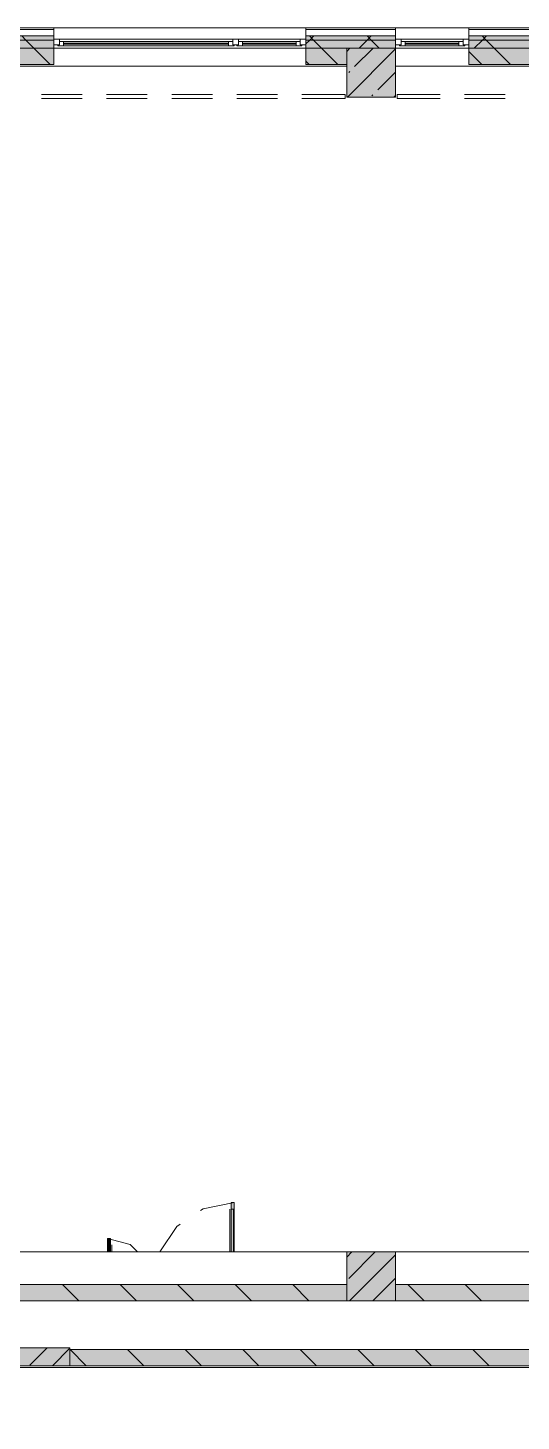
# Model space of a CAD drawing. Header units: millimetres. Extents: x -3817 to 677485, y -22715 to 103890.
# Drawn here: x 20879.5 to 20927.3, y -19523.4 to -19388.5 of the extents above; entities that cross this region are included whole.
import ezdxf

# ---------------------------------------------------------------- set-up
doc = ezdxf.new("R2010")
doc.units = ezdxf.units.MM
doc.layers.add('PDF _Геометрия', color=7, linetype='Continuous', true_color=0x1d1d1d)
doc.layers.add('PDF _Сплошная заливка', color=7, linetype='Continuous', true_color=0xffffff)

msp = doc.modelspace()

# ---------------------------------------------------------------- hatches: boundary and pattern name
at = {"layer": 'PDF _Сплошная заливка', "transparency": 33554559}
h = msp.add_hatch(color=256, dxfattribs=at)
h.paths.add_polyline_path([(21264.69, -19389.71), (21265.09, -19389.71), (21265.09, -19389.31), (21163.83, -19389.31), (21163.83, -19389.71), (21243.22, -19389.71)], flags=0)
h.paths.add_polyline_path([(21132.34, -19389.71), (21139.42, -19389.71), (21139.42, -19389.31), (21132.34, -19389.31)], flags=0)
h.paths.add_polyline_path([(21111.09, -19389.71), (21115.8, -19389.71), (21115.8, -19389.31), (21105.25, -19389.31), (21105.25, -19389.71)], flags=0)
h.paths.add_polyline_path([(21079.27, -19389.71), (21088.72, -19389.71), (21088.72, -19389.31), (21079.27, -19389.31)], flags=0)
h.paths.add_polyline_path([(21052.37, -19389.71), (21059.58, -19389.71), (21059.58, -19389.31), (21026.12, -19389.31), (21026.12, -19389.71), (21037.69, -19389.71)], flags=0)
h.paths.add_polyline_path([(20962.34, -19389.71), (20962.34, -19389.31), (20950.53, -19389.31), (20950.53, -19389.71)], flags=0)
h.paths.add_polyline_path([(20986.75, -19389.71), (20995.41, -19389.71), (20995.41, -19389.31), (20986.75, -19389.31)], flags=0)
h.paths.add_polyline_path([(21008.32, -19389.71), (21019.03, -19389.71), (21019.03, -19389.31), (21002.5, -19389.31), (21002.5, -19389.71)], flags=0)
h.paths.add_polyline_path([(20915.1, -19389.71), (20915.1, -19389.31), (20906.44, -19389.31), (20906.44, -19389.71)], flags=0)
h.paths.add_polyline_path([(20876.2, -19389.71), (20882.03, -19389.71), (20882.03, -19389.31), (20862.35, -19389.31), (20862.35, -19389.71), (20863.13, -19389.71)], flags=0)
h.paths.add_polyline_path([(20922.19, -19389.71), (20930.85, -19389.71), (20930.85, -19389.31), (20922.19, -19389.31)], flags=0)
h = msp.add_hatch(color=256, dxfattribs=at)
h.paths.add_polyline_path([(21263.91, -19390.49), (21264.69, -19390.49), (21264.69, -19389.71), (21163.83, -19389.71), (21163.83, -19390.49), (21243.22, -19390.49)], flags=0)
h.paths.add_polyline_path([(21111.09, -19390.49), (21115.8, -19390.49), (21115.8, -19389.71), (21105.25, -19389.71), (21105.25, -19390.49)], flags=0)
h.paths.add_polyline_path([(21079.27, -19390.49), (21088.72, -19390.49), (21088.72, -19389.71), (21079.27, -19389.71)], flags=0)
h.paths.add_polyline_path([(21132.34, -19390.49), (21139.42, -19390.49), (21139.42, -19389.71), (21132.34, -19389.71)], flags=0)
h.paths.add_polyline_path([(21037.69, -19390.49), (21059.58, -19390.49), (21059.58, -19389.71), (21026.12, -19389.71), (21026.12, -19390.49)], flags=0)
h.paths.add_polyline_path([(21008.32, -19390.49), (21019.03, -19390.49), (21019.03, -19389.71), (21002.5, -19389.71), (21002.5, -19390.49)], flags=0)
h.paths.add_polyline_path([(20993.64, -19390.49), (20995.41, -19390.49), (20995.41, -19389.71), (20986.75, -19389.71), (20986.75, -19390.49)], flags=0)
h.paths.add_polyline_path([(20876.2, -19390.49), (20882.03, -19390.49), (20882.03, -19389.71), (20863.13, -19389.71), (20863.13, -19390.49), (20867.86, -19390.49)], flags=0)
h.paths.add_polyline_path([(20950.53, -19390.49), (20962.34, -19390.49), (20962.34, -19389.71), (20950.53, -19389.71)], flags=0)
h.paths.add_polyline_path([(20930.85, -19390.49), (20930.85, -19389.71), (20922.19, -19389.71), (20922.19, -19390.49)], flags=0)
h.paths.add_polyline_path([(20915.1, -19390.49), (20915.1, -19389.71), (20906.44, -19389.71), (20906.44, -19390.49)], flags=0)
h = msp.add_hatch(color=256, dxfattribs=at)
h.paths.add_polyline_path([(21163.83, -19392.07), (21166.19, -19392.07), (21166.19, -19390.49), (21163.83, -19390.49), (21163.83, -19390.66)], flags=0)
h.paths.add_polyline_path([(21170.13, -19392.07), (21194.15, -19392.07), (21194.15, -19390.49), (21170.13, -19390.49), (21170.13, -19390.66)], flags=0)
h.paths.add_polyline_path([(21135.49, -19392.07), (21135.49, -19390.49), (21132.34, -19390.49), (21132.34, -19392.07)], flags=0)
h.paths.add_polyline_path([(21056.83, -19392.07), (21059.58, -19392.07), (21059.58, -19390.49), (21056.83, -19390.49), (21056.83, -19390.66)], flags=0)
h.paths.add_polyline_path([(21110.21, -19392.07), (21110.21, -19390.49), (21105.25, -19390.49), (21105.25, -19392.07)], flags=0)
h.paths.add_polyline_path([(21114.15, -19392.07), (21115.8, -19392.07), (21115.8, -19390.49), (21114.15, -19390.49), (21114.15, -19390.66)], flags=0)
h.paths.add_polyline_path([(21079.27, -19392.07), (21084.78, -19392.07), (21084.78, -19390.49), (21079.27, -19390.49), (21079.27, -19390.66)], flags=0)
h.paths.add_polyline_path([(21052.1, -19392.07), (21052.1, -19390.49), (21026.12, -19390.49), (21026.12, -19392.07), (21037.69, -19392.07)], flags=0)
h.paths.add_polyline_path([(21004.66, -19392.07), (21004.66, -19390.51), (21009.39, -19390.51), (21009.39, -19392.07), (21019.03, -19392.07), (21019.03, -19390.49), (21002.5, -19390.49), (21002.5, -19392.07)], flags=0)
h.paths.add_polyline_path([(20986.75, -19392.07), (20995.41, -19392.07), (20995.41, -19390.49), (20986.75, -19390.49), (20986.75, -19390.66)], flags=0)
h.paths.add_polyline_path([(20950.53, -19392.07), (20957.62, -19392.07), (20957.62, -19390.49), (20950.53, -19390.49), (20950.53, -19390.66)], flags=0)
h.paths.add_polyline_path([(20930.85, -19392.07), (20930.85, -19390.49), (20922.19, -19390.49), (20922.19, -19392.07)], flags=0)
h.paths.add_polyline_path([(20906.44, -19392.07), (20910.38, -19392.07), (20910.38, -19390.49), (20906.44, -19390.49), (20906.44, -19390.66)], flags=0)
h.paths.add_polyline_path([(20867.86, -19392.07), (20882.03, -19392.07), (20882.03, -19390.49), (20867.86, -19390.49), (20867.86, -19390.66)], flags=0)
msp.add_hatch(color=256, dxfattribs=at).paths.add_polyline_path([(20910.38, -19395.22), (20915.1, -19395.22), (20915.1, -19390.49), (20910.38, -19390.49), (20910.38, -19392.07)])
h = msp.add_hatch(color=256, dxfattribs=at)
h.paths.add_polyline_path([(20910.38, -19511.75), (20910.38, -19510.18), (20868.02, -19510.18), (20868.02, -19511.75), (20890.88, -19511.75)], flags=0)
h.paths.add_polyline_path([(20938.33, -19511.75), (20938.33, -19510.18), (20915.1, -19510.18), (20915.1, -19511.75)], flags=0)
h = msp.add_hatch(color=256, dxfattribs=at)
h.paths.add_polyline_path([(21012.29, -19518.05), (21012.38, -19517.89), (21012.74, -19518.05), (21012.74, -19516.47), (20998.41, -19516.47), (20998.41, -19518.05), (21011.99, -19518.05)], flags=0)
h.paths.add_polyline_path([(20963.13, -19518.05), (20965.84, -19518.05), (20965.93, -19517.89), (20966.28, -19518.05), (20968.17, -19518.05), (20968.17, -19516.47), (20939.9, -19516.47), (20939.9, -19518.05), (20949.6, -19518.05)], flags=0)
h.paths.add_polyline_path([(20920.24, -19518.05), (20938.33, -19518.05), (20938.33, -19516.47), (20883.61, -19516.47), (20883.61, -19518.05), (20890.88, -19518.05)], flags=0)
h.paths.add_polyline_path([(20996.83, -19518.05), (20996.83, -19516.47), (20996.42, -19516.47), (20996.42, -19518.05)], flags=0)
h.paths.add_polyline_path([(20969.74, -19518.05), (20970.12, -19518.05), (20970.12, -19516.47), (20969.74, -19516.47), (20969.74, -19517.42)], flags=0)
h.paths.add_polyline_path([(20990.91, -19518.05), (20990.91, -19516.47), (20989.49, -19516.47), (20989.49, -19518.05), (20989.97, -19518.05)], flags=0)
h.paths.add_polyline_path([(20975.63, -19518.05), (20977.05, -19518.05), (20977.05, -19516.47), (20975.63, -19516.47), (20975.63, -19517.42)], flags=0)
h.paths.add_polyline_path([(20982.56, -19518.05), (20983.98, -19518.05), (20983.98, -19516.47), (20982.56, -19516.47), (20982.56, -19517.42)], flags=0)

# ---------------------------------------------------------------- linework, layer by layer
at = {"layer": 'PDF _Геометрия', "color": 7, "lineweight": 9}
for points in [[(20832.82, -19496.79), (20834.24, -19496.79), (20834.24, -19484.19), (20832.82, -19484.19), (20863.13, -19484.19), (20863.13, -19483.01), (20863.13, -19482.95), (20863.13, -19390.49), (20882.03, -19390.49), (20882.03, -19388.53), (20863.13, -19388.53), (20861.32, -19388.53), (20861.17, -19388.53), (20861.17, -19415.79), (20861.17, -19413.77)], [(20885.55, -19388.53), (20880.83, -19388.53), (20885.55, -19388.53)], [(20917.47, -19388.53), (20915.1, -19388.53), (20917.47, -19388.53)], [(20861.32, -19415.79), (20861.32, -19388.68), (20861.95, -19388.68), (20863.13, -19388.68), (20882.03, -19388.68)], [(20882.03, -19389.71), (20863.13, -19389.71), (20862.35, -19389.71), (20862.35, -19482.95), (20862.35, -19483.01), (20861.95, -19483.01), (20861.95, -19482.95), (20861.95, -19389.31), (20862.35, -19389.31), (20863.13, -19389.31), (20882.03, -19389.31)], [(20881.7, -19392.07), (20880.12, -19390.49), (20879.34, -19389.71), (20878.94, -19389.31)], [(20906.44, -19389.63), (20882.03, -19389.63)], [(20882.98, -19390.26), (20882.98, -19389.86)], [(20898.96, -19390.26), (20898.96, -19389.86)], [(20900.3, -19390.26), (20900.3, -19389.86)], [(20905.5, -19390.26), (20905.5, -19389.86)], [(20915.1, -19388.68), (20906.44, -19388.68)], [(20906.44, -19390.07), (20906.8, -19389.71), (20907.2, -19389.31)], [(20915.1, -19389.31), (20906.44, -19389.31)], [(20915.1, -19389.71), (20906.44, -19389.71)], [(20909.54, -19392.07), (20907.96, -19390.49), (20907.17, -19389.71), (20906.78, -19389.31)], [(20911.58, -19390.49), (20912.37, -19389.71), (20912.76, -19389.31)], [(20913.53, -19390.49), (20912.74, -19389.71), (20912.35, -19389.31)], [(20922.19, -19389.63), (20915.1, -19389.63)], [(20916.05, -19390.26), (20916.05, -19389.86)], [(20921.24, -19390.26), (20921.24, -19389.86)], [(20930.85, -19388.68), (20922.19, -19388.68)], [(20930.85, -19389.31), (20922.19, -19389.31)], [(20930.85, -19389.71), (20922.19, -19389.71)], [(20922.72, -19390.49), (20923.51, -19389.71), (20923.9, -19389.31)], [(20926.24, -19392.07), (20924.66, -19390.49), (20923.88, -19389.71), (20923.48, -19389.31)], [(20882.03, -19390.18), (20882.58, -19390.18)], [(20882.03, -19390.49), (20906.44, -19390.49)], [(20899.51, -19390.26), (20882.42, -19390.26)], [(20882.98, -19390.02), (20898.96, -19390.02)], [(20898.96, -19390.1), (20882.98, -19390.1)], [(20899.35, -19390.18), (20899.9, -19390.18)], [(20906.05, -19390.26), (20899.75, -19390.26)], [(20900.3, -19390.02), (20905.5, -19390.02)], [(20905.5, -19390.1), (20900.3, -19390.1)], [(20905.89, -19390.18), (20906.44, -19390.18)], [(20910.38, -19390.8), (20910.68, -19390.49)], [(20910.45, -19395.22), (20915.1, -19390.57)], [(20911.14, -19392.28), (20912.93, -19390.49)], [(20915.1, -19390.18), (20915.65, -19390.18)], [(20915.1, -19390.49), (20922.19, -19390.49)], [(20921.8, -19390.26), (20915.5, -19390.26)], [(20916.05, -19390.02), (20921.24, -19390.02)], [(20921.24, -19390.1), (20916.05, -19390.1)], [(20921.64, -19390.18), (20922.19, -19390.18)], [(20923.46, -19392.07), (20922.19, -19390.8)], [(20884.87, -19392.23), (20880.93, -19392.23)], [(20891.16, -19392.23), (20887.23, -19392.23)], [(20897.46, -19392.23), (20893.53, -19392.23)], [(20903.76, -19392.23), (20899.83, -19392.23)], [(20910.38, -19392.23), (20906.12, -19392.23)], [(20906.75, -19392.07), (20906.44, -19391.76)], [(20915.1, -19392.07), (20915.1, -19392.07)], [(20919.44, -19392.23), (20915.27, -19392.23), (20957.46, -19392.23), (20957.62, -19392.23), (20915.27, -19392.23), (20915.26, -19392.23), (20915.1, -19392.23), (20915.26, -19392.23), (20915.1, -19392.23)], [(20925.74, -19392.23), (20921.8, -19392.23)], [(20910.58, -19392.84), (20910.67, -19392.75)], [(20913.39, -19394.53), (20915.1, -19392.81)], [(20880.85, -19394.98), (20884.79, -19394.98)], [(20887.15, -19394.98), (20891.09, -19394.98)], [(20893.45, -19394.98), (20897.39, -19394.98)], [(20899.75, -19394.98), (20903.69, -19394.98)], [(20906.05, -19394.98), (20910.22, -19394.98), (20910.22, -19395.38), (20906.05, -19395.38)], [(20912.82, -19395.09), (20912.92, -19395)], [(20914.94, -19395.22), (20915.1, -19395.06)], [(20919.43, -19395.38), (20915.27, -19395.38), (20915.27, -19394.99), (20919.43, -19394.99)], [(20921.79, -19394.99), (20925.73, -19394.99)], [(20884.79, -19395.38), (20880.85, -19395.38)], [(20891.09, -19395.38), (20887.15, -19395.38)], [(20897.39, -19395.38), (20893.45, -19395.38)], [(20903.69, -19395.38), (20899.75, -19395.38)], [(20925.73, -19395.38), (20921.79, -19395.38)], [(20863.13, -19523.32), (20864.87, -19523.32), (20864.87, -19518.05), (20883.61, -19518.05), (20883.61, -19516.32), (20864.87, -19516.32), (20864.87, -19511.75), (20867.86, -19511.75), (20867.86, -19507.03), (20864.87, -19507.03), (20864.87, -19503.96)], [(20910.38, -19507.54), (20910.89, -19507.03)], [(20910.58, -19509.58), (20913.14, -19507.03)], [(20910.66, -19511.75), (20915.1, -19507.31)], [(20912.9, -19511.75), (20915.1, -19509.55)], [(20884.46, -19511.75), (20882.89, -19510.18)], [(20957.62, -19510.02), (20957.62, -19516.47), (20939.9, -19516.47), (20939.9, -19511.75), (20957.62, -19511.75), (20957.62, -19510.18), (20938.33, -19510.18), (20938.33, -19511.75), (20938.33, -19516.47), (20883.61, -19516.47), (20883.61, -19518.05), (20938.33, -19518.05), (20939.9, -19518.05), (20963.13, -19518.05), (20965.84, -19518.05)], [(20890.03, -19511.75), (20888.45, -19510.18)], [(20895.6, -19511.75), (20894.02, -19510.18)], [(20901.16, -19511.75), (20899.59, -19510.18)], [(20906.73, -19511.75), (20905.16, -19510.18)], [(20917.87, -19511.75), (20916.29, -19510.18)], [(20923.43, -19511.75), (20921.86, -19510.18)], [(20879.71, -19518), (20881.4, -19516.32)], [(20881.91, -19518.05), (20883.61, -19516.35)], [(20885.19, -19518.05), (20883.62, -19516.47)], [(20890.76, -19518.05), (20889.18, -19516.47)], [(20896.33, -19518.05), (20894.75, -19516.47)], [(20901.89, -19518.05), (20900.32, -19516.47)], [(20907.46, -19518.05), (20905.89, -19516.47)], [(20913.03, -19518.05), (20911.46, -19516.47)], [(20918.6, -19518.05), (20917.02, -19516.47)], [(20924.17, -19518.05), (20922.59, -19516.47)]]:
    msp.add_lwpolyline(points, dxfattribs=at)
for points in [[(20906.44, -19388.53), (20906.44, -19390.49), (20882.03, -19390.49), (20882.03, -19388.53)], [(20891.85, -19388.53), (20887.91, -19388.53)], [(20898.15, -19388.53), (20894.21, -19388.53)], [(20905.24, -19388.53), (20900.51, -19388.53)], [(20906.44, -19390.49), (20915.1, -19390.49), (20915.1, -19388.53), (20906.44, -19388.53)], [(20922.19, -19388.53), (20922.19, -19390.49), (20915.1, -19390.49), (20915.1, -19388.53)], [(20922.19, -19388.53), (20919.83, -19388.53)], [(20922.19, -19390.49), (20930.85, -19390.49), (20930.85, -19388.53), (20922.19, -19388.53)], [(20882.58, -19389.63), (20882.58, -19390.18), (20882.03, -19390.18), (20882.03, -19389.63)], [(20882.42, -19390.26), (20899.51, -19390.26), (20899.51, -19390.18), (20899.35, -19390.18), (20899.35, -19389.86), (20882.58, -19389.86), (20882.58, -19390.18), (20882.42, -19390.18)], [(20899.9, -19389.63), (20899.9, -19390.18), (20899.35, -19390.18), (20899.35, -19389.63)], [(20899.75, -19390.26), (20906.05, -19390.26), (20906.05, -19390.18), (20905.89, -19390.18), (20905.89, -19389.86), (20899.9, -19389.86), (20899.9, -19390.18), (20899.75, -19390.18)], [(20906.44, -19389.63), (20906.44, -19390.18), (20905.89, -19390.18), (20905.89, -19389.63)], [(20915.65, -19389.63), (20915.65, -19390.18), (20915.1, -19390.18), (20915.1, -19389.63)], [(20915.5, -19390.26), (20921.8, -19390.26), (20921.8, -19390.18), (20921.64, -19390.18), (20921.64, -19389.86), (20915.65, -19389.86), (20915.65, -19390.18), (20915.5, -19390.18)], [(20922.19, -19389.63), (20922.19, -19390.18), (20921.64, -19390.18), (20921.64, -19389.63)], [(20882.03, -19390.49), (20867.86, -19390.49), (20867.86, -19392.07), (20882.03, -19392.07)], [(20910.38, -19390.49), (20906.44, -19390.49), (20906.44, -19392.07), (20910.38, -19392.07)], [(20915.1, -19395.22), (20915.1, -19392.07), (20915.1, -19390.49), (20910.38, -19390.49), (20910.38, -19392.07), (20910.38, -19395.22)], [(20915.1, -19392.07), (20915.1, -19392.07), (20915.1, -19390.49), (20915.1, -19390.49)], [(20930.85, -19390.49), (20922.19, -19390.49), (20922.19, -19392.07), (20930.85, -19392.07)], [(20867.86, -19392.23), (20868.02, -19392.23), (20910.38, -19392.23)], [(20915.1, -19511.75), (20915.1, -19510.18), (20915.1, -19507.03), (20910.38, -19507.03), (20910.38, -19510.18), (20910.38, -19511.75)], [(20910.38, -19510.18), (20868.02, -19510.18), (20868.02, -19511.75), (20910.38, -19511.75)], [(20915.1, -19511.75), (20938.33, -19511.75), (20938.33, -19510.18), (20915.1, -19510.18)]]:
    msp.add_lwpolyline(points, close=True, dxfattribs=at)
at = {"layer": 'PDF _Геометрия', "color": 253, "lineweight": 9, "true_color": 0xaaaaaa}
for points in [[(20899.51, -19507.03), (20899.51, -19502.25), (20896.5, -19502.85), (20896.25, -19503.02)], [(20899.09, -19502.88), (20899.09, -19507.03)], [(20899.51, -19502.88), (20899.2, -19502.88)], [(20899.43, -19502.88), (20899.43, -19507.03)], [(20894.28, -19504.33), (20893.94, -19504.56), (20892.3, -19507.03)], [(20887.23, -19507.03), (20887.23, -19505.72), (20889.43, -19506.31), (20890.15, -19507.03)], [(20867.86, -19507.03), (20910.38, -19507.03), (20867.86, -19507.03), (20867.86, -19511.75), (20864.87, -19511.75)], [(20887.23, -19506.35), (20887.54, -19506.35)], [(20887.31, -19506.35), (20887.31, -19507.03)], [(20887.65, -19506.35), (20887.65, -19507.03)], [(20915.1, -19511.75), (20910.38, -19511.75)]]:
    msp.add_lwpolyline(points, dxfattribs=at)
for points in [[(20899.2, -19507.03), (20899.2, -19502.25), (20899.51, -19502.25), (20899.51, -19507.03), (20899.51, -19502.25), (20899.2, -19502.25)], [(20887.23, -19507.03), (20887.23, -19505.72), (20887.54, -19505.72), (20887.54, -19507.03), (20887.54, -19505.72), (20887.23, -19505.72)], [(20915.1, -19507.03), (20957.62, -19507.03)], [(20836.21, -19523.4), (20865.02, -19523.4), (20865.02, -19518.21), (20965.75, -19518.21), (20865.02, -19518.21), (20865.02, -19523.4)]]:
    msp.add_lwpolyline(points, close=True, dxfattribs=at)
at = {"layer": 'PDF _Сплошная заливка', "color": 254, "lineweight": 60, "true_color": 0xe2e2e2, "transparency": 33554559}
for points in [[(20899.51, -19507.03), (20899.51, -19502.25), (20899.2, -19507.03), (20899.2, -19502.25)], [(20887.23, -19507.03), (20887.54, -19507.03), (20887.23, -19505.72), (20887.54, -19505.72)]]:
    msp.add_solid(points, dxfattribs=at)
at = {"layer": 'PDF _Сплошная заливка', "lineweight": 60, "transparency": 33554559}
for points in [[(20915.1, -19511.75), (20915.1, -19507.03), (20910.38, -19511.75), (20910.38, -19507.03)], [(20883.61, -19518.05), (20883.61, -19516.32), (20864.87, -19518.05), (20864.87, -19516.32)]]:
    msp.add_solid(points, dxfattribs=at)

doc.saveas('drawing.dxf')
